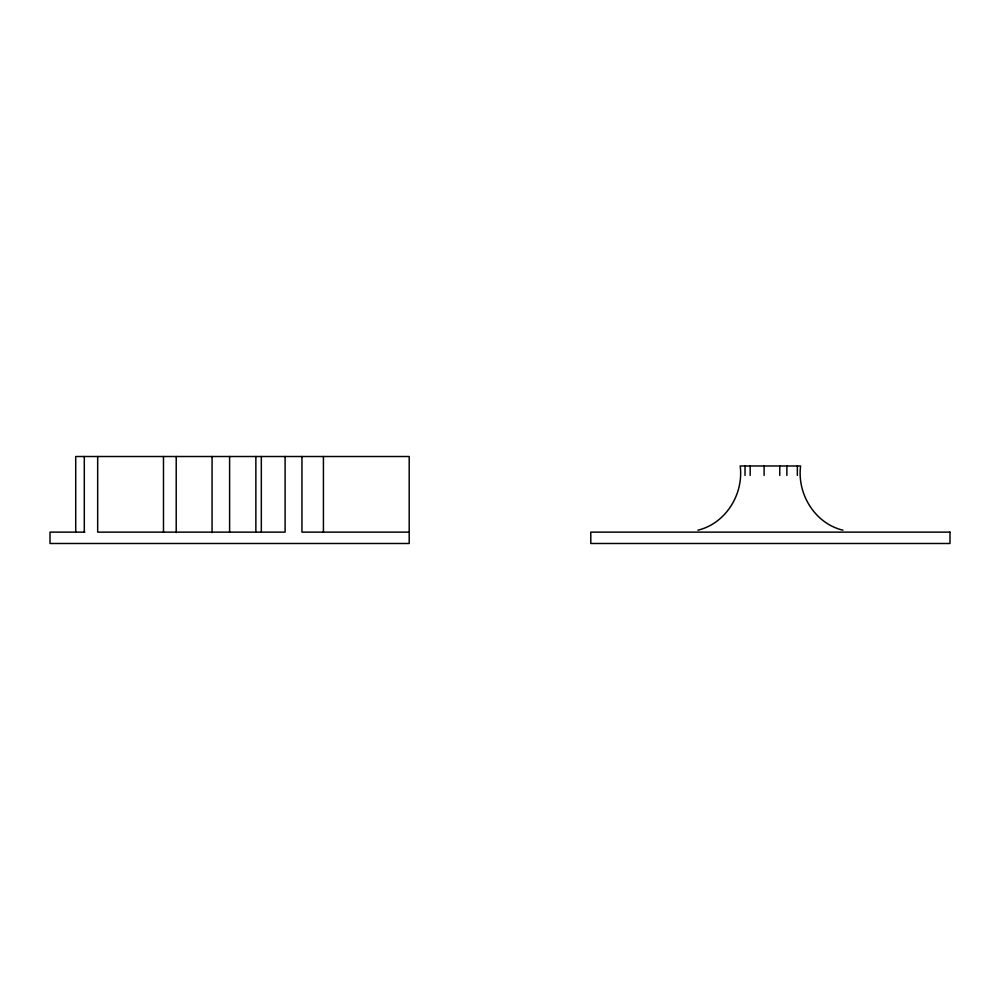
<?xml version="1.0" encoding="UTF-8"?>
<svg xmlns="http://www.w3.org/2000/svg" width="1000" height="1000" viewBox="0 0 1000 1000"><rect width="100%" height="100%" fill="white"/><g stroke="black" fill="none" stroke-linecap="round" stroke-linejoin="round"><path stroke-width="1.5" d="M697.85 530.212C725.863 523.475 743.863 494.05 740.188 465.975L800.6 465.975C796.938 494.05 814.938 523.475 842.95 530.212M84.862 532.137L50 532.137L50 543.488L409.2 543.488L409.2 456.512L75.713 456.512L75.713 532.137M409.2 532.137L301.95 532.137L301.95 456.512M797.35 465.975L797.35 475.425M786.875 465.975L786.875 475.425M779.75 465.975L779.75 475.425M764.112 465.975L764.112 475.425M750.163 465.975L750.163 475.425M745.025 465.975L745.025 475.425M323.425 456.512L323.425 532.137M285.1 456.512L285.1 532.137L97.675 532.137L97.675 456.512M261.325 456.512L261.325 532.137M255.863 456.512L255.863 532.137M229.6 456.512L229.6 532.137M212.075 456.512L212.075 532.612M176.213 456.512L176.213 532.612M163.487 456.512L163.487 532.137M84.3 456.512L84.3 532.137M950 532.137L590.8 532.137L590.8 543.488L950 543.488L950 532.137"/></g></svg>
